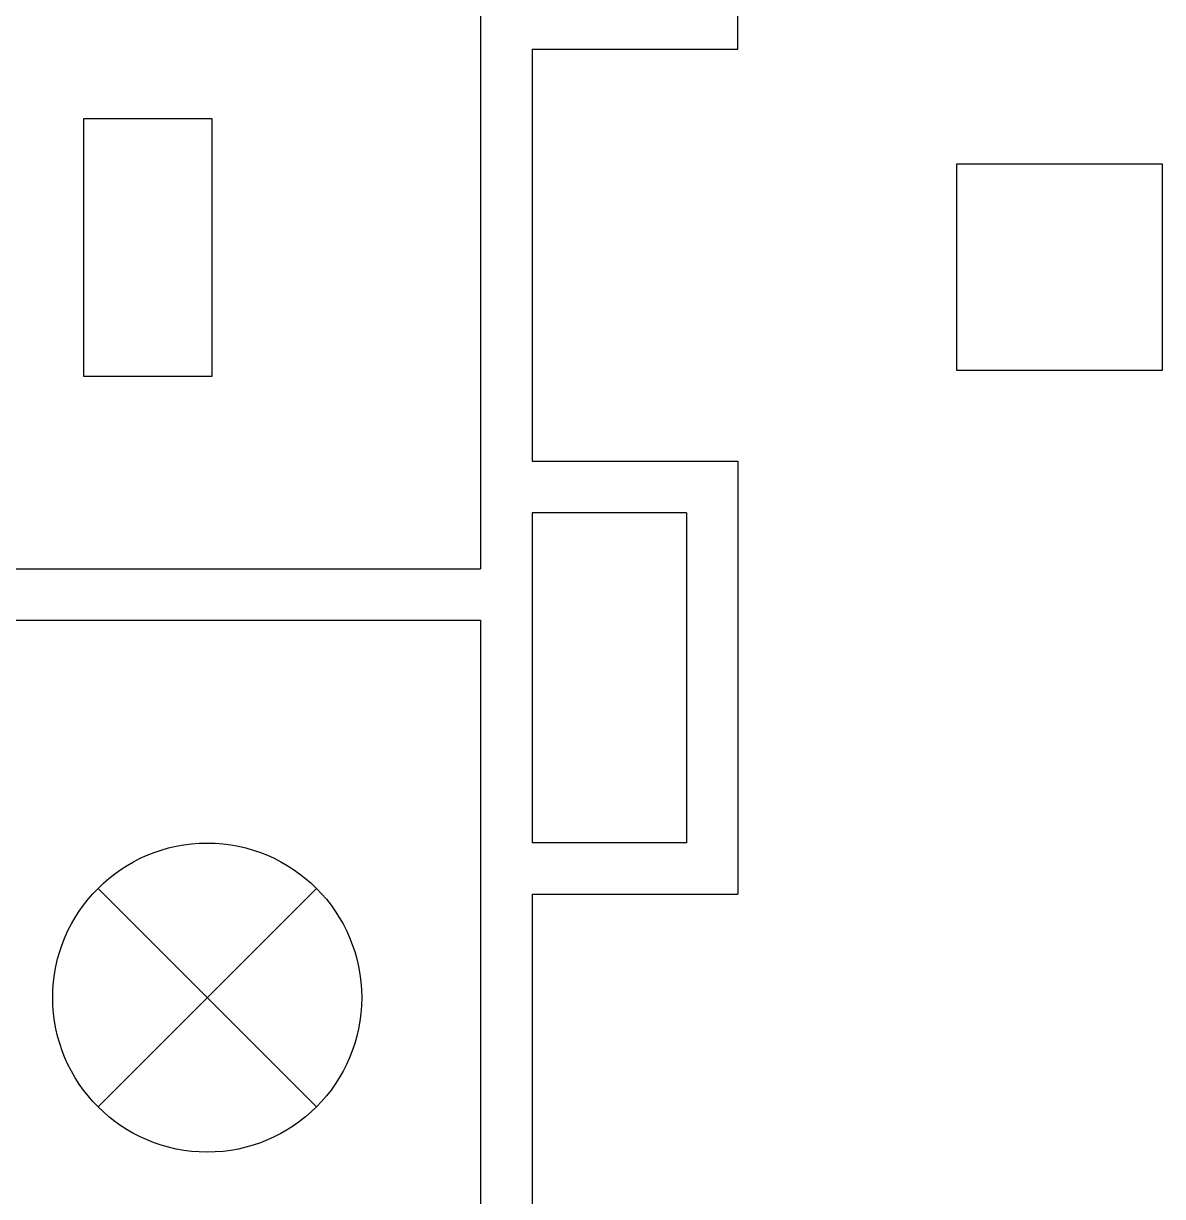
# Model space of a CAD drawing. Extents: x -19 to 297, y 0 to 420.
# Drawn here: x 235.73 to 246.79, y 250.93 to 262.31 of the extents above; entities that cross this region are included whole.
import ezdxf

# ---------------------------------------------------------------- set-up
doc = ezdxf.new("R2010")
doc.units = 0
doc.header["$MEASUREMENT"] = 0
doc.linetypes.add('K5LT_BASIC', pattern=[0])
doc.layers.add('Системный слой', color=7, linetype='Continuous')

# ---------------------------------------------------------------- blocks, each defined once
blk = doc.blocks.new('*U')
at = {"layer": 'Системный слой', "color": 5, "linetype": 'K5LT_BASIC'}
for p, q in [((237.56, 261.387), (236.31, 261.387)), ((236.31, 261.387), (236.31, 258.887)), ((237.56, 258.887), (237.56, 261.387)), ((246.79, 260.945), (244.79, 260.945)), ((244.79, 260.945), (244.79, 258.945)), ((246.79, 258.945), (246.79, 260.945)), ((244.79, 258.945), (246.79, 258.945)), ((236.31, 258.887), (237.56, 258.887))]:
    blk.add_line(p, q, dxfattribs=at)

msp = doc.modelspace()

# ---------------------------------------------------------------- linework, layer by layer
at = {"layer": 'Системный слой', "color": 5, "linetype": 'K5LT_BASIC'}
for p, q in [((242.667, 262.062), (242.667, 271.519)), ((240.166, 264.019), (240.166, 257.019)), ((240.667, 262.062), (242.667, 262.062)), ((240.667, 262.062), (240.667, 258.062)), ((240.667, 258.062), (242.667, 258.062)), ((242.667, 258.062), (242.667, 253.86)), ((242.167, 257.562), (240.667, 257.562)), ((240.667, 257.562), (240.667, 254.36)), ((242.167, 257.562), (242.167, 254.36)), ((226.166, 257.019), (240.166, 257.019)), ((226.166, 256.519), (240.166, 256.519)), ((240.166, 256.519), (240.166, 249.519)), ((242.167, 254.36), (240.667, 254.36)), ((238.574, 251.795), (236.453, 253.916)), ((238.574, 253.916), (236.453, 251.795)), ((240.667, 253.86), (242.667, 253.86)), ((240.667, 253.86), (240.667, 249.86))]:
    msp.add_line(p, q, dxfattribs=at)
msp.add_circle((237.513, 252.856), 1.5, dxfattribs=at)

# ---------------------------------------------------------------- block references
at = {"layer": 'Системный слой'}
msp.add_blockref('*U', (0, 0), dxfattribs=at)
msp.add_blockref('*U', (0, 0), dxfattribs=at)
msp.add_blockref('*U', (0, 0), dxfattribs=at)
msp.add_blockref('*U', (0, 0), dxfattribs=at)
msp.add_blockref('*U', (0, 0), dxfattribs=at)
msp.add_blockref('*U', (0, 0), dxfattribs=at)
msp.add_blockref('*U', (0, 0), dxfattribs=at)
msp.add_blockref('*U', (0, 0), dxfattribs=at)
msp.add_blockref('*U', (0, 0), dxfattribs=at)
msp.add_blockref('*U', (0, 0), dxfattribs=at)
msp.add_blockref('*U', (0, 0), dxfattribs=at)
msp.add_blockref('*U', (0, 0), dxfattribs=at)
msp.add_blockref('*U', (0, 0), dxfattribs=at)
msp.add_blockref('*U', (0, 0), dxfattribs=at)
msp.add_blockref('*U', (0, 0), dxfattribs=at)
msp.add_blockref('*U', (0, 0), dxfattribs=at)
msp.add_blockref('*U', (0, 0), dxfattribs=at)
msp.add_blockref('*U', (0, 0), dxfattribs=at)
msp.add_blockref('*U', (0, 0), dxfattribs=at)
msp.add_blockref('*U', (0, 0), dxfattribs=at)
msp.add_blockref('*U', (0, 0), dxfattribs=at)
msp.add_blockref('*U', (0, 0), dxfattribs=at)
msp.add_blockref('*U', (0, 0), dxfattribs=at)
msp.add_blockref('*U', (0, 0), dxfattribs=at)
msp.add_blockref('*U', (0, 0), dxfattribs=at)
msp.add_blockref('*U', (0, 0), dxfattribs=at)
msp.add_blockref('*U', (0, 0), dxfattribs=at)
msp.add_blockref('*U', (0, 0), dxfattribs=at)
msp.add_blockref('*U', (0, 0), dxfattribs=at)
msp.add_blockref('*U', (0, 0), dxfattribs=at)
msp.add_blockref('*U', (0, 0), dxfattribs=at)
msp.add_blockref('*U', (0, 0), dxfattribs=at)
msp.add_blockref('*U', (0, 0), dxfattribs=at)
msp.add_blockref('*U', (0, 0), dxfattribs=at)
msp.add_blockref('*U', (0, 0), dxfattribs=at)
msp.add_blockref('*U', (0, 0), dxfattribs=at)
msp.add_blockref('*U', (0, 0), dxfattribs=at)
msp.add_blockref('*U', (0, 0), dxfattribs=at)
msp.add_blockref('*U', (0, 0), dxfattribs=at)
msp.add_blockref('*U', (0, 0), dxfattribs=at)
msp.add_blockref('*U', (0, 0), dxfattribs=at)
msp.add_blockref('*U', (0, 0), dxfattribs=at)
msp.add_blockref('*U', (0, 0), dxfattribs=at)
msp.add_blockref('*U', (0, 0), dxfattribs=at)
msp.add_blockref('*U', (0, 0), dxfattribs=at)
msp.add_blockref('*U', (0, 0), dxfattribs=at)
msp.add_blockref('*U', (0, 0), dxfattribs=at)
msp.add_blockref('*U', (0, 0), dxfattribs=at)
msp.add_blockref('*U', (0, 0), dxfattribs=at)
msp.add_blockref('*U', (0, 0), dxfattribs=at)
msp.add_blockref('*U', (0, 0), dxfattribs=at)
msp.add_blockref('*U', (0, 0), dxfattribs=at)
msp.add_blockref('*U', (0, 0), dxfattribs=at)
msp.add_blockref('*U', (0, 0), dxfattribs=at)
msp.add_blockref('*U', (0, 0), dxfattribs=at)
msp.add_blockref('*U', (0, 0), dxfattribs=at)
msp.add_blockref('*U', (0, 0), dxfattribs=at)
msp.add_blockref('*U', (0, 0), dxfattribs=at)
msp.add_blockref('*U', (0, 0), dxfattribs=at)
msp.add_blockref('*U', (0, 0), dxfattribs=at)
msp.add_blockref('*U', (0, 0), dxfattribs=at)
msp.add_blockref('*U', (0, 0), dxfattribs=at)
msp.add_blockref('*U', (0, 0), dxfattribs=at)
msp.add_blockref('*U', (0, 0), dxfattribs=at)
msp.add_blockref('*U', (0, 0), dxfattribs=at)
msp.add_blockref('*U', (0, 0), dxfattribs=at)
msp.add_blockref('*U', (0, 0), dxfattribs=at)
msp.add_blockref('*U', (0, 0), dxfattribs=at)
msp.add_blockref('*U', (0, 0), dxfattribs=at)
msp.add_blockref('*U', (0, 0), dxfattribs=at)
msp.add_blockref('*U', (0, 0), dxfattribs=at)
msp.add_blockref('*U', (0, 0), dxfattribs=at)
msp.add_blockref('*U', (0, 0), dxfattribs=at)
msp.add_blockref('*U', (0, 0), dxfattribs=at)
msp.add_blockref('*U', (0, 0), dxfattribs=at)
msp.add_blockref('*U', (0, 0), dxfattribs=at)
msp.add_blockref('*U', (0, 0), dxfattribs=at)
msp.add_blockref('*U', (0, 0), dxfattribs=at)
msp.add_blockref('*U', (0, 0), dxfattribs=at)
msp.add_blockref('*U', (0, 0), dxfattribs=at)
msp.add_blockref('*U', (0, 0), dxfattribs=at)
msp.add_blockref('*U', (0, 0), dxfattribs=at)
msp.add_blockref('*U', (0, 0), dxfattribs=at)
msp.add_blockref('*U', (0, 0), dxfattribs=at)
msp.add_blockref('*U', (0, 0), dxfattribs=at)
msp.add_blockref('*U', (0, 0), dxfattribs=at)
msp.add_blockref('*U', (0, 0), dxfattribs=at)
msp.add_blockref('*U', (0, 0), dxfattribs=at)
msp.add_blockref('*U', (0, 0), dxfattribs=at)
msp.add_blockref('*U', (0, 0), dxfattribs=at)
msp.add_blockref('*U', (0, 0), dxfattribs=at)
msp.add_blockref('*U', (0, 0), dxfattribs=at)
msp.add_blockref('*U', (0, 0), dxfattribs=at)
msp.add_blockref('*U', (0, 0), dxfattribs=at)
msp.add_blockref('*U', (0, 0), dxfattribs=at)
msp.add_blockref('*U', (0, 0), dxfattribs=at)
msp.add_blockref('*U', (0, 0), dxfattribs=at)
msp.add_blockref('*U', (0, 0), dxfattribs=at)
msp.add_blockref('*U', (0, 0), dxfattribs=at)
msp.add_blockref('*U', (0, 0), dxfattribs=at)
msp.add_blockref('*U', (0, 0), dxfattribs=at)
msp.add_blockref('*U', (0, 0), dxfattribs=at)
msp.add_blockref('*U', (0, 0), dxfattribs=at)
msp.add_blockref('*U', (0, 0), dxfattribs=at)
msp.add_blockref('*U', (0, 0), dxfattribs=at)
msp.add_blockref('*U', (0, 0), dxfattribs=at)
msp.add_blockref('*U', (0, 0), dxfattribs=at)
msp.add_blockref('*U', (0, 0), dxfattribs=at)
msp.add_blockref('*U', (0, 0), dxfattribs=at)
msp.add_blockref('*U', (0, 0), dxfattribs=at)
msp.add_blockref('*U', (0, 0), dxfattribs=at)
msp.add_blockref('*U', (0, 0), dxfattribs=at)
msp.add_blockref('*U', (0, 0), dxfattribs=at)
msp.add_blockref('*U', (0, 0), dxfattribs=at)
msp.add_blockref('*U', (0, 0), dxfattribs=at)
msp.add_blockref('*U', (0, 0), dxfattribs=at)
msp.add_blockref('*U', (0, 0), dxfattribs=at)
msp.add_blockref('*U', (0, 0), dxfattribs=at)
msp.add_blockref('*U', (0, 0), dxfattribs=at)
msp.add_blockref('*U', (0, 0), dxfattribs=at)
msp.add_blockref('*U', (0, 0), dxfattribs=at)
msp.add_blockref('*U', (0, 0), dxfattribs=at)
msp.add_blockref('*U', (0, 0), dxfattribs=at)
msp.add_blockref('*U', (0, 0), dxfattribs=at)
msp.add_blockref('*U', (0, 0), dxfattribs=at)
msp.add_blockref('*U', (0, 0), dxfattribs=at)
msp.add_blockref('*U', (0, 0), dxfattribs=at)
msp.add_blockref('*U', (0, 0), dxfattribs=at)
msp.add_blockref('*U', (0, 0), dxfattribs=at)
msp.add_blockref('*U', (0, 0), dxfattribs=at)
msp.add_blockref('*U', (0, 0), dxfattribs=at)
msp.add_blockref('*U', (0, 0), dxfattribs=at)
msp.add_blockref('*U', (0, 0), dxfattribs=at)
msp.add_blockref('*U', (0, 0), dxfattribs=at)
msp.add_blockref('*U', (0, 0), dxfattribs=at)
msp.add_blockref('*U', (0, 0), dxfattribs=at)
msp.add_blockref('*U', (0, 0), dxfattribs=at)
msp.add_blockref('*U', (0, 0), dxfattribs=at)
msp.add_blockref('*U', (0, 0), dxfattribs=at)
msp.add_blockref('*U', (0, 0), dxfattribs=at)
msp.add_blockref('*U', (0, 0), dxfattribs=at)
msp.add_blockref('*U', (0, 0), dxfattribs=at)
msp.add_blockref('*U', (0, 0), dxfattribs=at)
msp.add_blockref('*U', (0, 0), dxfattribs=at)
msp.add_blockref('*U', (0, 0), dxfattribs=at)
msp.add_blockref('*U', (0, 0), dxfattribs=at)
msp.add_blockref('*U', (0, 0), dxfattribs=at)
msp.add_blockref('*U', (0, 0), dxfattribs=at)
msp.add_blockref('*U', (0, 0), dxfattribs=at)
msp.add_blockref('*U', (0, 0), dxfattribs=at)
msp.add_blockref('*U', (0, 0), dxfattribs=at)
msp.add_blockref('*U', (0, 0), dxfattribs=at)
msp.add_blockref('*U', (0, 0), dxfattribs=at)
msp.add_blockref('*U', (0, 0), dxfattribs=at)
msp.add_blockref('*U', (0, 0), dxfattribs=at)
msp.add_blockref('*U', (0, 0), dxfattribs=at)
msp.add_blockref('*U', (0, 0), dxfattribs=at)
msp.add_blockref('*U', (0, 0), dxfattribs=at)
msp.add_blockref('*U', (0, 0), dxfattribs=at)
msp.add_blockref('*U', (0, 0), dxfattribs=at)
msp.add_blockref('*U', (0, 0), dxfattribs=at)
msp.add_blockref('*U', (0, 0), dxfattribs=at)
msp.add_blockref('*U', (0, 0), dxfattribs=at)
msp.add_blockref('*U', (0, 0), dxfattribs=at)
msp.add_blockref('*U', (0, 0), dxfattribs=at)
msp.add_blockref('*U', (0, 0), dxfattribs=at)
msp.add_blockref('*U', (0, 0), dxfattribs=at)
msp.add_blockref('*U', (0, 0), dxfattribs=at)
msp.add_blockref('*U', (0, 0), dxfattribs=at)
msp.add_blockref('*U', (0, 0), dxfattribs=at)
msp.add_blockref('*U', (0, 0), dxfattribs=at)
msp.add_blockref('*U', (0, 0), dxfattribs=at)
msp.add_blockref('*U', (0, 0), dxfattribs=at)
msp.add_blockref('*U', (0, 0), dxfattribs=at)
msp.add_blockref('*U', (0, 0), dxfattribs=at)
msp.add_blockref('*U', (0, 0), dxfattribs=at)
msp.add_blockref('*U', (0, 0), dxfattribs=at)
msp.add_blockref('*U', (0, 0), dxfattribs=at)
msp.add_blockref('*U', (0, 0), dxfattribs=at)
msp.add_blockref('*U', (0, 0), dxfattribs=at)
msp.add_blockref('*U', (0, 0), dxfattribs=at)
msp.add_blockref('*U', (0, 0), dxfattribs=at)
msp.add_blockref('*U', (0, 0), dxfattribs=at)
msp.add_blockref('*U', (0, 0), dxfattribs=at)
msp.add_blockref('*U', (0, 0), dxfattribs=at)
msp.add_blockref('*U', (0, 0), dxfattribs=at)
msp.add_blockref('*U', (0, 0), dxfattribs=at)
msp.add_blockref('*U', (0, 0), dxfattribs=at)
msp.add_blockref('*U', (0, 0), dxfattribs=at)
msp.add_blockref('*U', (0, 0), dxfattribs=at)
msp.add_blockref('*U', (0, 0), dxfattribs=at)
msp.add_blockref('*U', (0, 0), dxfattribs=at)
msp.add_blockref('*U', (0, 0), dxfattribs=at)
msp.add_blockref('*U', (0, 0), dxfattribs=at)
msp.add_blockref('*U', (0, 0), dxfattribs=at)
msp.add_blockref('*U', (0, 0), dxfattribs=at)
msp.add_blockref('*U', (0, 0), dxfattribs=at)
msp.add_blockref('*U', (0, 0), dxfattribs=at)
msp.add_blockref('*U', (0, 0), dxfattribs=at)
msp.add_blockref('*U', (0, 0), dxfattribs=at)
msp.add_blockref('*U', (0, 0), dxfattribs=at)
msp.add_blockref('*U', (0, 0), dxfattribs=at)
msp.add_blockref('*U', (0, 0), dxfattribs=at)
msp.add_blockref('*U', (0, 0), dxfattribs=at)
msp.add_blockref('*U', (0, 0), dxfattribs=at)
msp.add_blockref('*U', (0, 0), dxfattribs=at)
msp.add_blockref('*U', (0, 0), dxfattribs=at)
msp.add_blockref('*U', (0, 0), dxfattribs=at)
msp.add_blockref('*U', (0, 0), dxfattribs=at)
msp.add_blockref('*U', (0, 0), dxfattribs=at)
msp.add_blockref('*U', (0, 0), dxfattribs=at)
msp.add_blockref('*U', (0, 0), dxfattribs=at)
msp.add_blockref('*U', (0, 0), dxfattribs=at)
msp.add_blockref('*U', (0, 0), dxfattribs=at)
msp.add_blockref('*U', (0, 0), dxfattribs=at)
msp.add_blockref('*U', (0, 0), dxfattribs=at)
msp.add_blockref('*U', (0, 0), dxfattribs=at)
msp.add_blockref('*U', (0, 0), dxfattribs=at)
msp.add_blockref('*U', (0, 0), dxfattribs=at)
msp.add_blockref('*U', (0, 0), dxfattribs=at)
msp.add_blockref('*U', (0, 0), dxfattribs=at)
msp.add_blockref('*U', (0, 0), dxfattribs=at)
msp.add_blockref('*U', (0, 0), dxfattribs=at)
msp.add_blockref('*U', (0, 0), dxfattribs=at)
msp.add_blockref('*U', (0, 0), dxfattribs=at)
msp.add_blockref('*U', (0, 0), dxfattribs=at)
msp.add_blockref('*U', (0, 0), dxfattribs=at)
msp.add_blockref('*U', (0, 0), dxfattribs=at)
msp.add_blockref('*U', (0, 0), dxfattribs=at)
msp.add_blockref('*U', (0, 0), dxfattribs=at)
msp.add_blockref('*U', (0, 0), dxfattribs=at)
msp.add_blockref('*U', (0, 0), dxfattribs=at)
msp.add_blockref('*U', (0, 0), dxfattribs=at)
msp.add_blockref('*U', (0, 0), dxfattribs=at)
msp.add_blockref('*U', (0, 0), dxfattribs=at)
msp.add_blockref('*U', (0, 0), dxfattribs=at)
msp.add_blockref('*U', (0, 0), dxfattribs=at)
msp.add_blockref('*U', (0, 0), dxfattribs=at)
msp.add_blockref('*U', (0, 0), dxfattribs=at)
msp.add_blockref('*U', (0, 0), dxfattribs=at)
msp.add_blockref('*U', (0, 0), dxfattribs=at)
msp.add_blockref('*U', (0, 0), dxfattribs=at)
msp.add_blockref('*U', (0, 0), dxfattribs=at)
msp.add_blockref('*U', (0, 0), dxfattribs=at)
msp.add_blockref('*U', (0, 0), dxfattribs=at)
msp.add_blockref('*U', (0, 0), dxfattribs=at)
msp.add_blockref('*U', (0, 0), dxfattribs=at)
msp.add_blockref('*U', (0, 0), dxfattribs=at)
msp.add_blockref('*U', (0, 0), dxfattribs=at)
msp.add_blockref('*U', (0, 0), dxfattribs=at)
msp.add_blockref('*U', (0, 0), dxfattribs=at)
msp.add_blockref('*U', (0, 0), dxfattribs=at)
msp.add_blockref('*U', (0, 0), dxfattribs=at)
msp.add_blockref('*U', (0, 0), dxfattribs=at)
msp.add_blockref('*U', (0, 0), dxfattribs=at)
msp.add_blockref('*U', (0, 0), dxfattribs=at)
msp.add_blockref('*U', (0, 0), dxfattribs=at)
msp.add_blockref('*U', (0, 0), dxfattribs=at)
msp.add_blockref('*U', (0, 0), dxfattribs=at)
msp.add_blockref('*U', (0, 0), dxfattribs=at)
msp.add_blockref('*U', (0, 0), dxfattribs=at)
msp.add_blockref('*U', (0, 0), dxfattribs=at)
msp.add_blockref('*U', (0, 0), dxfattribs=at)
msp.add_blockref('*U', (0, 0), dxfattribs=at)
msp.add_blockref('*U', (0, 0), dxfattribs=at)
msp.add_blockref('*U', (0, 0), dxfattribs=at)
msp.add_blockref('*U', (0, 0), dxfattribs=at)
msp.add_blockref('*U', (0, 0), dxfattribs=at)
msp.add_blockref('*U', (0, 0), dxfattribs=at)
msp.add_blockref('*U', (0, 0), dxfattribs=at)
msp.add_blockref('*U', (0, 0), dxfattribs=at)
msp.add_blockref('*U', (0, 0), dxfattribs=at)
msp.add_blockref('*U', (0, 0), dxfattribs=at)
msp.add_blockref('*U', (0, 0), dxfattribs=at)
msp.add_blockref('*U', (0, 0), dxfattribs=at)
msp.add_blockref('*U', (0, 0), dxfattribs=at)
msp.add_blockref('*U', (0, 0), dxfattribs=at)
msp.add_blockref('*U', (0, 0), dxfattribs=at)
msp.add_blockref('*U', (0, 0), dxfattribs=at)
msp.add_blockref('*U', (0, 0), dxfattribs=at)
msp.add_blockref('*U', (0, 0), dxfattribs=at)
msp.add_blockref('*U', (0, 0), dxfattribs=at)
msp.add_blockref('*U', (0, 0), dxfattribs=at)
msp.add_blockref('*U', (0, 0), dxfattribs=at)
msp.add_blockref('*U', (0, 0), dxfattribs=at)
msp.add_blockref('*U', (0, 0), dxfattribs=at)
msp.add_blockref('*U', (0, 0), dxfattribs=at)
msp.add_blockref('*U', (0, 0), dxfattribs=at)
msp.add_blockref('*U', (0, 0), dxfattribs=at)
msp.add_blockref('*U', (0, 0), dxfattribs=at)
msp.add_blockref('*U', (0, 0), dxfattribs=at)
msp.add_blockref('*U', (0, 0), dxfattribs=at)
msp.add_blockref('*U', (0, 0), dxfattribs=at)
msp.add_blockref('*U', (0, 0), dxfattribs=at)
msp.add_blockref('*U', (0, 0), dxfattribs=at)
msp.add_blockref('*U', (0, 0), dxfattribs=at)
msp.add_blockref('*U', (0, 0), dxfattribs=at)
msp.add_blockref('*U', (0, 0), dxfattribs=at)
msp.add_blockref('*U', (0, 0), dxfattribs=at)
msp.add_blockref('*U', (0, 0), dxfattribs=at)
msp.add_blockref('*U', (0, 0), dxfattribs=at)
msp.add_blockref('*U', (0, 0), dxfattribs=at)
msp.add_blockref('*U', (0, 0), dxfattribs=at)
msp.add_blockref('*U', (0, 0), dxfattribs=at)
msp.add_blockref('*U', (0, 0), dxfattribs=at)
msp.add_blockref('*U', (0, 0), dxfattribs=at)
msp.add_blockref('*U', (0, 0), dxfattribs=at)
msp.add_blockref('*U', (0, 0), dxfattribs=at)
msp.add_blockref('*U', (0, 0), dxfattribs=at)
msp.add_blockref('*U', (0, 0), dxfattribs=at)
msp.add_blockref('*U', (0, 0), dxfattribs=at)
msp.add_blockref('*U', (0, 0), dxfattribs=at)
msp.add_blockref('*U', (0, 0), dxfattribs=at)
msp.add_blockref('*U', (0, 0), dxfattribs=at)
msp.add_blockref('*U', (0, 0), dxfattribs=at)
msp.add_blockref('*U', (0, 0), dxfattribs=at)
msp.add_blockref('*U', (0, 0), dxfattribs=at)
msp.add_blockref('*U', (0, 0), dxfattribs=at)
msp.add_blockref('*U', (0, 0), dxfattribs=at)
msp.add_blockref('*U', (0, 0), dxfattribs=at)
msp.add_blockref('*U', (0, 0), dxfattribs=at)
msp.add_blockref('*U', (0, 0), dxfattribs=at)
msp.add_blockref('*U', (0, 0), dxfattribs=at)
msp.add_blockref('*U', (0, 0), dxfattribs=at)
msp.add_blockref('*U', (0, 0), dxfattribs=at)
msp.add_blockref('*U', (0, 0), dxfattribs=at)
msp.add_blockref('*U', (0, 0), dxfattribs=at)
msp.add_blockref('*U', (0, 0), dxfattribs=at)
msp.add_blockref('*U', (0, 0), dxfattribs=at)
msp.add_blockref('*U', (0, 0), dxfattribs=at)
msp.add_blockref('*U', (0, 0), dxfattribs=at)
msp.add_blockref('*U', (0, 0), dxfattribs=at)
msp.add_blockref('*U', (0, 0), dxfattribs=at)
msp.add_blockref('*U', (0, 0), dxfattribs=at)
msp.add_blockref('*U', (0, 0), dxfattribs=at)
msp.add_blockref('*U', (0, 0), dxfattribs=at)
msp.add_blockref('*U', (0, 0), dxfattribs=at)
msp.add_blockref('*U', (0, 0), dxfattribs=at)
msp.add_blockref('*U', (0, 0), dxfattribs=at)
msp.add_blockref('*U', (0, 0), dxfattribs=at)
msp.add_blockref('*U', (0, 0), dxfattribs=at)
msp.add_blockref('*U', (0, 0), dxfattribs=at)
msp.add_blockref('*U', (0, 0), dxfattribs=at)
msp.add_blockref('*U', (0, 0), dxfattribs=at)
msp.add_blockref('*U', (0, 0), dxfattribs=at)
msp.add_blockref('*U', (0, 0), dxfattribs=at)
msp.add_blockref('*U', (0, 0), dxfattribs=at)
msp.add_blockref('*U', (0, 0), dxfattribs=at)
msp.add_blockref('*U', (0, 0), dxfattribs=at)
msp.add_blockref('*U', (0, 0), dxfattribs=at)
msp.add_blockref('*U', (0, 0), dxfattribs=at)
msp.add_blockref('*U', (0, 0), dxfattribs=at)
msp.add_blockref('*U', (0, 0), dxfattribs=at)
msp.add_blockref('*U', (0, 0), dxfattribs=at)
msp.add_blockref('*U', (0, 0), dxfattribs=at)
msp.add_blockref('*U', (0, 0), dxfattribs=at)
msp.add_blockref('*U', (0, 0), dxfattribs=at)
msp.add_blockref('*U', (0, 0), dxfattribs=at)
msp.add_blockref('*U', (0, 0), dxfattribs=at)
msp.add_blockref('*U', (0, 0), dxfattribs=at)
msp.add_blockref('*U', (0, 0), dxfattribs=at)
msp.add_blockref('*U', (0, 0), dxfattribs=at)
msp.add_blockref('*U', (0, 0), dxfattribs=at)
msp.add_blockref('*U', (0, 0), dxfattribs=at)
msp.add_blockref('*U', (0, 0), dxfattribs=at)
msp.add_blockref('*U', (0, 0), dxfattribs=at)
msp.add_blockref('*U', (0, 0), dxfattribs=at)
msp.add_blockref('*U', (0, 0), dxfattribs=at)
msp.add_blockref('*U', (0, 0), dxfattribs=at)
msp.add_blockref('*U', (0, 0), dxfattribs=at)
msp.add_blockref('*U', (0, 0), dxfattribs=at)
msp.add_blockref('*U', (0, 0), dxfattribs=at)
msp.add_blockref('*U', (0, 0), dxfattribs=at)
msp.add_blockref('*U', (0, 0), dxfattribs=at)
msp.add_blockref('*U', (0, 0), dxfattribs=at)
msp.add_blockref('*U', (0, 0), dxfattribs=at)
msp.add_blockref('*U', (0, 0), dxfattribs=at)
msp.add_blockref('*U', (0, 0), dxfattribs=at)
msp.add_blockref('*U', (0, 0), dxfattribs=at)
msp.add_blockref('*U', (0, 0), dxfattribs=at)
msp.add_blockref('*U', (0, 0), dxfattribs=at)
msp.add_blockref('*U', (0, 0), dxfattribs=at)
msp.add_blockref('*U', (0, 0), dxfattribs=at)
msp.add_blockref('*U', (0, 0), dxfattribs=at)
msp.add_blockref('*U', (0, 0), dxfattribs=at)
msp.add_blockref('*U', (0, 0), dxfattribs=at)
msp.add_blockref('*U', (0, 0), dxfattribs=at)
msp.add_blockref('*U', (0, 0), dxfattribs=at)
msp.add_blockref('*U', (0, 0), dxfattribs=at)
msp.add_blockref('*U', (0, 0), dxfattribs=at)
msp.add_blockref('*U', (0, 0), dxfattribs=at)
msp.add_blockref('*U', (0, 0), dxfattribs=at)
msp.add_blockref('*U', (0, 0), dxfattribs=at)
msp.add_blockref('*U', (0, 0), dxfattribs=at)
msp.add_blockref('*U', (0, 0), dxfattribs=at)
msp.add_blockref('*U', (0, 0), dxfattribs=at)
msp.add_blockref('*U', (0, 0), dxfattribs=at)
msp.add_blockref('*U', (0, 0), dxfattribs=at)
msp.add_blockref('*U', (0, 0), dxfattribs=at)
msp.add_blockref('*U', (0, 0), dxfattribs=at)
msp.add_blockref('*U', (0, 0), dxfattribs=at)
msp.add_blockref('*U', (0, 0), dxfattribs=at)
msp.add_blockref('*U', (0, 0), dxfattribs=at)
msp.add_blockref('*U', (0, 0), dxfattribs=at)
msp.add_blockref('*U', (0, 0), dxfattribs=at)
msp.add_blockref('*U', (0, 0), dxfattribs=at)
msp.add_blockref('*U', (0, 0), dxfattribs=at)
msp.add_blockref('*U', (0, 0), dxfattribs=at)
msp.add_blockref('*U', (0, 0), dxfattribs=at)
msp.add_blockref('*U', (0, 0), dxfattribs=at)
msp.add_blockref('*U', (0, 0), dxfattribs=at)
msp.add_blockref('*U', (0, 0), dxfattribs=at)
msp.add_blockref('*U', (0, 0), dxfattribs=at)
msp.add_blockref('*U', (0, 0), dxfattribs=at)
msp.add_blockref('*U', (0, 0), dxfattribs=at)
msp.add_blockref('*U', (0, 0), dxfattribs=at)
msp.add_blockref('*U', (0, 0), dxfattribs=at)
msp.add_blockref('*U', (0, 0), dxfattribs=at)
msp.add_blockref('*U', (0, 0), dxfattribs=at)
msp.add_blockref('*U', (0, 0), dxfattribs=at)
msp.add_blockref('*U', (0, 0), dxfattribs=at)
msp.add_blockref('*U', (0, 0), dxfattribs=at)
msp.add_blockref('*U', (0, 0), dxfattribs=at)
msp.add_blockref('*U', (0, 0), dxfattribs=at)
msp.add_blockref('*U', (0, 0), dxfattribs=at)
msp.add_blockref('*U', (0, 0), dxfattribs=at)
msp.add_blockref('*U', (0, 0), dxfattribs=at)
msp.add_blockref('*U', (0, 0), dxfattribs=at)
msp.add_blockref('*U', (0, 0), dxfattribs=at)
msp.add_blockref('*U', (0, 0), dxfattribs=at)
msp.add_blockref('*U', (0, 0), dxfattribs=at)
msp.add_blockref('*U', (0, 0), dxfattribs=at)
msp.add_blockref('*U', (0, 0), dxfattribs=at)
msp.add_blockref('*U', (0, 0), dxfattribs=at)
msp.add_blockref('*U', (0, 0), dxfattribs=at)
msp.add_blockref('*U', (0, 0), dxfattribs=at)
msp.add_blockref('*U', (0, 0), dxfattribs=at)
msp.add_blockref('*U', (0, 0), dxfattribs=at)
msp.add_blockref('*U', (0, 0), dxfattribs=at)
msp.add_blockref('*U', (0, 0), dxfattribs=at)
msp.add_blockref('*U', (0, 0), dxfattribs=at)
msp.add_blockref('*U', (0, 0), dxfattribs=at)
msp.add_blockref('*U', (0, 0), dxfattribs=at)
msp.add_blockref('*U', (0, 0), dxfattribs=at)
msp.add_blockref('*U', (0, 0), dxfattribs=at)
msp.add_blockref('*U', (0, 0), dxfattribs=at)
msp.add_blockref('*U', (0, 0), dxfattribs=at)
msp.add_blockref('*U', (0, 0), dxfattribs=at)
msp.add_blockref('*U', (0, 0), dxfattribs=at)
msp.add_blockref('*U', (0, 0), dxfattribs=at)

doc.saveas('drawing.dxf')
